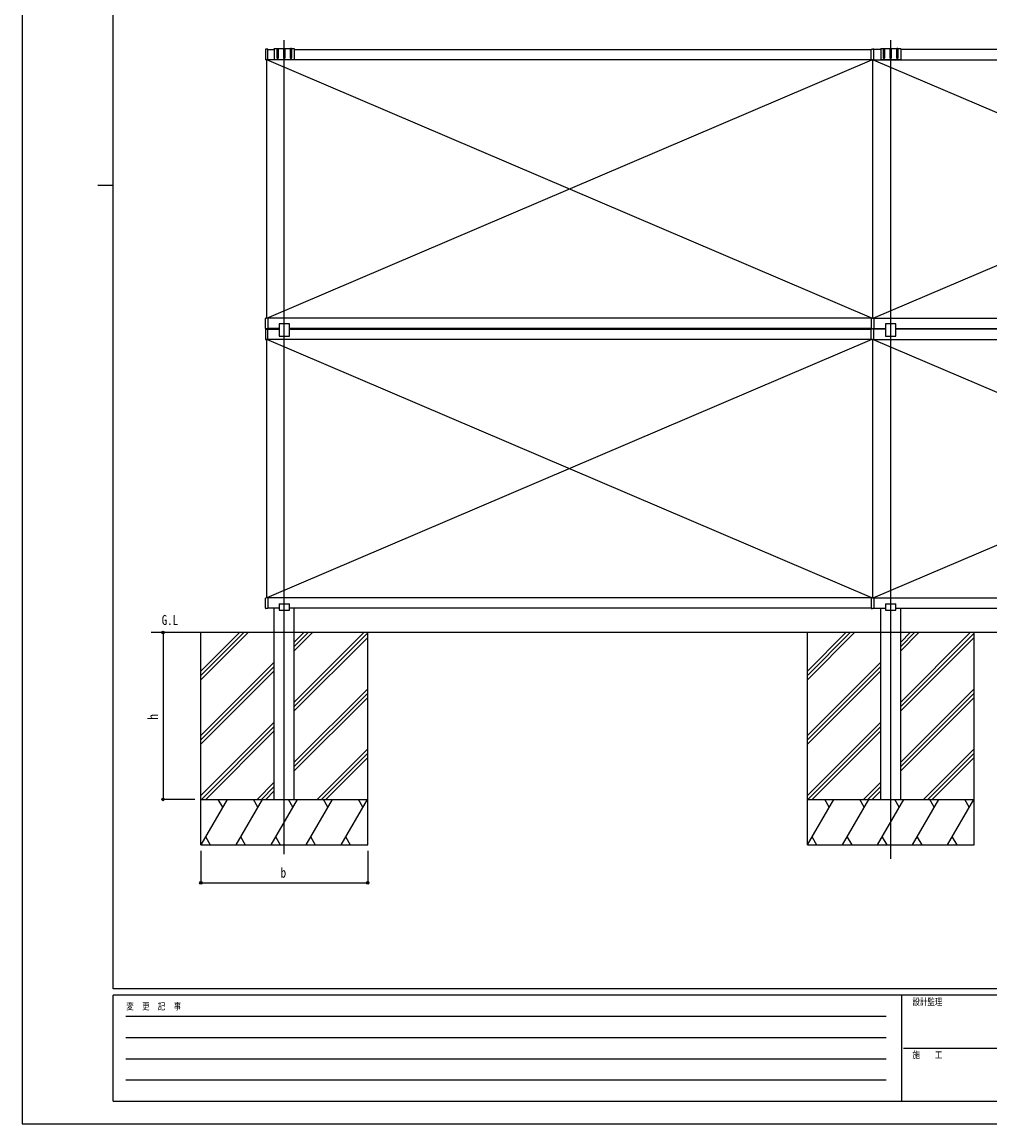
# Model space of a CAD drawing. Units: millimetres, scale not verified. Extents: x -4205 to 4205, y -2970 to 2970.
# Drawn here: x -4205 to -1013, y -2970 to 663 of the extents above; entities that cross this region are included whole.
import ezdxf
from ezdxf.enums import TextEntityAlignment as Align

# ---------------------------------------------------------------- set-up
doc = ezdxf.new("R2010")
doc.units = ezdxf.units.MM
doc.header["$LTSCALE"] = 12
for name, color, linetype in [('0-2_USER1', 3, 'Continuous'), ('0-3_YKK_12', 2, 'Continuous'), ('0-4_YKK_A1', 4, 'Continuous'), ('0-5_YKK_D', 6, 'Continuous'), ('0-6_YKK_ZWAK', 7, 'Continuous')]:
    doc.layers.add(name, color=color, linetype=linetype)
doc.styles.add('ＭＳ ゴシック', font='')
doc.styles.get('ＭＳ ゴシック').set_extended_font_data('MS Gothic')

msp = doc.modelspace()

# ---------------------------------------------------------------- linework, layer by layer
at = {"layer": '0-3_YKK_12'}
for p, q in [((-3339.98, -2080.45), (-3339.98, 603.28)), ((-1340.08, -2095.71), (-1340.08, 603.28))]:
    msp.add_line(p, q, dxfattribs=at)
at = {"layer": '0-4_YKK_A1'}
for p, q in [((-3402.08, 572.27), (-3402.08, 539.63)), ((-3394.4, 573.68), (-3401.14, 573.27)), ((-3394.08, 572.5), (-3372.98, 572.5)), ((-3364.48, 574), (-3372.98, 574)), ((-3372.98, 574), (-3372.98, 539.99)), ((-3364.48, 574), (-3364.48, 544.99)), ((-3363.48, 575), (-3360.48, 575)), ((-3359.48, 544.99), (-3359.48, 574)), ((-3342.48, 574), (-3359.48, 574)), ((-3342.48, 574), (-3342.48, 544.99)), ((-3341.48, 575), (-3338.48, 575)), ((-3320.48, 574), (-3337.48, 574)), ((-3337.48, 544.99), (-3337.48, 574)), ((-3320.48, 574), (-3320.48, 544.99)), ((-3316.48, 575), (-3319.48, 575)), ((-3306.98, 574), (-3315.48, 574)), ((-3315.48, 544.99), (-3315.48, 574)), ((-3306.98, 574), (-3306.98, 539.99)), ((-3306.98, 572.5), (-1404.58, 572.5)), ((-1404.58, 572.44), (-1404.58, 573.24)), ((-1404.58, 539.2), (-1404.58, 572.44)), ((-1404.39, 573.44), (-1400.08, 573.7)), ((-1395.77, 573.44), (-1400.08, 573.7)), ((-1395.58, 572.44), (-1395.58, 573.24)), ((-1373.08, 572.5), (-1395.58, 572.5)), ((-1395.58, 539.2), (-1395.58, 572.44)), ((-1364.58, 574), (-1373.08, 574)), ((-1373.08, 574), (-1373.08, 539.99)), ((-1364.58, 574), (-1364.58, 544.99)), ((-1363.58, 575), (-1360.58, 575)), ((-1359.58, 544.99), (-1359.58, 574)), ((-1342.58, 574), (-1359.58, 574)), ((-1342.58, 574), (-1342.58, 544.99)), ((-1341.58, 575), (-1338.58, 575)), ((-1320.58, 574), (-1337.58, 574)), ((-1337.58, 544.99), (-1337.58, 574)), ((-1320.58, 574), (-1320.58, 544.99)), ((-1316.58, 575), (-1319.58, 575)), ((-1307.08, 574), (-1315.58, 574)), ((-1315.58, 544.99), (-1315.58, 574)), ((-1307.08, 574), (-1307.08, 539.99)), ((506.82, 572.5), (-1307.08, 572.5)), ((-3394.4, 538.22), (-3401.14, 538.63)), ((-1402.58, -313.5), (-3397.58, 538.5)), ((-3397.58, -313.5), (-1402.58, 538.5)), ((-3397.58, -313.41), (-3397.58, 538.41)), ((-1404.58, 538.5), (-3394.08, 538.5)), ((-3371.98, 538.99), (-3340.44, 538.99)), ((-3339.52, 538.99), (-3307.98, 538.99)), ((-1404.58, 538.4), (-1404.58, 539.2)), ((-1400.08, 538.2), (-1404.02, 538.2)), ((-1400.08, 538.2), (-1400.08, -313.2)), ((-1400.08, 538.2), (-1400.08, -313.2)), ((-1400.08, 538.2), (-1396.14, 538.2)), ((-1397.58, 538.5), (597.42, -313.5)), ((-1397.58, -313.5), (597.42, 538.5)), ((-1395.58, 538.4), (-1395.58, 539.2)), ((-1395.58, 538.5), (593.92, 538.5)), ((-1372.08, 538.99), (-1340.54, 538.99)), ((-1339.62, 538.99), (-1308.08, 538.99)), ((-3402.08, -347.27), (-3402.08, -314.63)), ((-3394.4, -313.22), (-3401.14, -313.63)), ((-1404.58, -313.5), (-3394.08, -313.5)), ((-1404.58, -313.4), (-1404.58, -314.2)), ((-1404.58, -314.2), (-1404.58, -347.44)), ((-1400.08, -313.2), (-1404.02, -313.2)), ((-1400.08, -313.2), (-1396.14, -313.2)), ((-1395.58, -313.4), (-1395.58, -314.2)), ((-1395.58, -313.5), (593.92, -313.5)), ((-1395.58, -314.2), (-1395.58, -347.44)), ((-3402.08, -350), (-3357.23, -350)), ((-3402.08, -350.23), (-3402.08, -382.87)), ((-3394.4, -348.68), (-3401.14, -348.27)), ((-3394.4, -348.82), (-3401.14, -349.23)), ((-3357.23, -347.5), (-3394.08, -347.5)), ((-3357.23, -332.5), (-3357.23, -372.5)), ((-1404.58, -347.5), (-3322.73, -347.5)), ((-3322.73, -350), (-1404.58, -350)), ((-1404.58, -347.44), (-1404.58, -348.24)), ((-1404.58, -350.06), (-1404.58, -349.26)), ((-1404.58, -383.3), (-1404.58, -350.06)), ((-1404.39, -348.44), (-1400.08, -348.7)), ((-1404.39, -349.06), (-1400.08, -348.8)), ((-1395.77, -348.44), (-1400.08, -348.7)), ((-1395.77, -349.06), (-1400.08, -348.8)), ((-1395.58, -347.44), (-1395.58, -348.24)), ((-1395.58, -347.5), (-1357.33, -347.5)), ((-1395.58, -350.06), (-1395.58, -349.26)), ((-1357.33, -350), (-1395.58, -350)), ((-1395.58, -383.3), (-1395.58, -350.06)), ((-1357.33, -332.5), (-1357.33, -372.5)), ((-1322.83, -347.5), (522.57, -347.5)), ((522.57, -350), (-1322.83, -350)), ((-3394.4, -384.28), (-3401.14, -383.87)), ((-1402.58, -1236), (-3397.58, -384)), ((-1402.58, -384), (-3397.58, -1236)), ((-3397.58, -1235.91), (-3397.58, -384.09)), ((-1404.58, -384), (-3394.08, -384)), ((-3357.23, -372.5), (-3322.73, -372.5)), ((-1404.58, -384.1), (-1404.58, -383.3)), ((-1400.08, -384.3), (-1404.02, -384.3)), ((-1400.08, -384.3), (-1400.08, -1235.7)), ((-1400.08, -384.3), (-1400.08, -1235.7)), ((-1400.08, -384.3), (-1396.14, -384.3)), ((-1397.58, -384), (597.42, -1236)), ((-1397.58, -1236), (597.42, -384)), ((-1395.58, -384.1), (-1395.58, -383.3)), ((-1395.58, -384), (593.92, -384)), ((-1357.33, -372.5), (-1322.83, -372.5)), ((-3402.08, -1269.77), (-3402.08, -1237.13)), ((-3394.4, -1235.72), (-3401.14, -1236.13)), ((-3394.4, -1271.18), (-3401.14, -1270.77)), ((-1404.58, -1236), (-3394.08, -1236)), ((-3357.28, -1270), (-3394.08, -1270)), ((-3372.98, -1350), (-3372.98, -1270)), ((-3357.28, -1255), (-3322.68, -1255)), ((-3357.28, -1255), (-3357.28, -1276)), ((-3322.68, -1276), (-3322.68, -1255)), ((-1404.58, -1270), (-3322.68, -1270)), ((-3306.98, -1350), (-3306.98, -1270)), ((-1404.58, -1235.9), (-1404.58, -1236.7)), ((-1404.58, -1236.7), (-1404.58, -1269.94)), ((-1404.58, -1269.94), (-1404.58, -1270.74)), ((-1404.39, -1270.94), (-1400.08, -1271.2)), ((-1400.08, -1235.7), (-1404.02, -1235.7)), ((-1400.08, -1235.7), (-1396.14, -1235.7)), ((-1395.77, -1270.94), (-1400.08, -1271.2)), ((-1395.58, -1235.9), (-1395.58, -1236.7)), ((-1395.58, -1236), (593.92, -1236)), ((-1395.58, -1236.7), (-1395.58, -1269.94)), ((-1395.58, -1269.94), (-1395.58, -1270.74)), ((-1395.58, -1270), (-1357.38, -1270)), ((-1373.08, -1350), (-1373.08, -1270)), ((-1357.38, -1255), (-1322.78, -1255)), ((-1357.38, -1255), (-1357.38, -1276)), ((-1322.78, -1276), (-1322.78, -1255)), ((-1322.78, -1270), (522.52, -1270)), ((-1307.08, -1350), (-1307.08, -1270)), ((-3357.28, -1276), (-3322.68, -1276)), ((-1357.38, -1276), (-1322.78, -1276)), ((989.94, -1350), (-3779.45, -1350)), ((-3614.98, -1900), (-3614.98, -1350)), ((-3614.98, -1505.63), (-3459.35, -1350)), ((-3614.98, -1491.49), (-3473.49, -1350)), ((-3614.98, -1477.35), (-3487.63, -1350)), ((-3372.98, -1900), (-3372.98, -1350)), ((-3306.98, -1900), (-3306.98, -1350)), ((-3306.98, -1409.76), (-3247.22, -1350)), ((-3306.98, -1395.62), (-3261.36, -1350)), ((-3306.98, -1381.48), (-3275.5, -1350)), ((-3306.98, -1593.61), (-3063.37, -1350)), ((-3306.98, -1579.47), (-3077.51, -1350)), ((-3306.98, -1607.75), (-3064.98, -1365.76)), ((-3064.98, -1900), (-3064.98, -1350)), ((-1615.08, -1900), (-1615.08, -1350)), ((-1615.08, -1505.63), (-1459.45, -1350)), ((-1615.08, -1491.49), (-1473.59, -1350)), ((-1615.08, -1477.35), (-1487.73, -1350)), ((-1373.08, -1900), (-1373.08, -1350)), ((-1307.08, -1900), (-1307.08, -1350)), ((-1307.08, -1409.76), (-1247.32, -1350)), ((-1307.08, -1395.62), (-1261.46, -1350)), ((-1307.08, -1381.48), (-1275.6, -1350)), ((-1307.08, -1579.47), (-1077.61, -1350)), ((-1307.08, -1593.61), (-1065.08, -1351.61)), ((-1307.08, -1607.75), (-1065.08, -1365.76)), ((-1065.08, -1900), (-1065.08, -1350)), ((-3614.98, -1689.48), (-3372.98, -1447.48)), ((-1615.08, -1689.48), (-1373.08, -1447.48)), ((-3614.98, -1703.62), (-3372.98, -1461.62)), ((-3614.98, -1717.76), (-3372.98, -1475.76)), ((-1615.08, -1703.62), (-1373.08, -1461.62)), ((-1615.08, -1717.76), (-1373.08, -1475.76)), ((-3306.98, -1777.46), (-3064.98, -1535.46)), ((-3306.98, -1791.6), (-3064.98, -1549.6)), ((-1307.08, -1777.46), (-1065.08, -1535.46)), ((-1307.08, -1791.6), (-1065.08, -1549.6)), ((-3306.98, -1805.74), (-3064.98, -1563.74)), ((-1307.08, -1805.74), (-1065.08, -1563.74)), ((-3614.98, -1887.47), (-3372.98, -1645.47)), ((-3613.37, -1900), (-3372.98, -1659.61)), ((-1615.08, -1887.47), (-1373.08, -1645.47)), ((-1615.08, -1901.61), (-1373.08, -1659.61)), ((-3599.23, -1900), (-3372.98, -1673.75)), ((-1599.33, -1900), (-1373.08, -1673.75)), ((-3231.53, -1900), (-3064.98, -1733.45)), ((-1231.63, -1900), (-1065.08, -1733.45)), ((-3217.39, -1900), (-3064.98, -1747.59)), ((-3203.25, -1900), (-3064.98, -1761.73)), ((-1217.49, -1900), (-1065.08, -1747.59)), ((-1203.35, -1900), (-1065.08, -1761.73)), ((-3429.52, -1900), (-3372.98, -1843.46)), ((-1429.62, -1900), (-1373.08, -1843.46)), ((-3415.38, -1900), (-3372.98, -1857.6)), ((-3401.24, -1900), (-3372.98, -1871.74)), ((-1415.48, -1900), (-1373.08, -1857.6)), ((-1401.34, -1900), (-1373.08, -1871.74)), ((-3614.98, -1900), (-3064.98, -1900)), ((-3614.98, -1900), (-3064.98, -1900)), ((-3614.98, -2050), (-3614.98, -1900)), ((-3614.22, -2050), (-3527.62, -1900)), ((-3542.62, -1925.98), (-3557.62, -1900)), ((-3498.75, -2050), (-3412.15, -1900)), ((-3427.15, -1925.98), (-3442.15, -1900)), ((-3383.28, -2050), (-3296.68, -1900)), ((-3311.68, -1925.98), (-3326.68, -1900)), ((-3267.81, -2050), (-3181.21, -1900)), ((-3196.21, -1925.98), (-3211.21, -1900)), ((-3152.34, -2050), (-3065.74, -1900)), ((-3080.74, -1925.98), (-3095.74, -1900)), ((-1615.08, -1900), (-1065.08, -1900)), ((-1615.08, -1900), (-1065.08, -1900)), ((-1615.08, -2050), (-1615.08, -1900)), ((-1614.32, -2050), (-1527.72, -1900)), ((-1542.72, -1925.98), (-1557.72, -1900)), ((-1498.85, -2050), (-1412.25, -1900)), ((-1427.25, -1925.98), (-1442.25, -1900)), ((-1383.38, -2050), (-1296.78, -1900)), ((-1311.78, -1925.98), (-1326.78, -1900)), ((-1267.91, -2050), (-1181.31, -1900)), ((-1196.31, -1925.98), (-1211.31, -1900)), ((-1152.44, -2050), (-1065.84, -1900)), ((-1080.84, -1925.98), (-1095.84, -1900)), ((-3599.22, -2024.02), (-3584.22, -2050)), ((-3483.75, -2024.02), (-3468.75, -2050)), ((-3368.28, -2024.02), (-3353.28, -2050)), ((-3252.81, -2024.02), (-3237.81, -2050)), ((-3137.34, -2024.02), (-3122.34, -2050)), ((-1599.32, -2024.02), (-1584.32, -2050)), ((-1483.85, -2024.02), (-1468.85, -2050)), ((-1368.38, -2024.02), (-1353.38, -2050)), ((-1252.91, -2024.02), (-1237.91, -2050)), ((-1137.44, -2024.02), (-1122.44, -2050))]:
    msp.add_line(p, q, dxfattribs=at)
for points in [[(-3394.08, 538.52), (-3394.08, 539.2), (-3394.08, 572.7), (-3394.08, 573.38)], [(-3394.08, -313.52), (-3394.08, -314.2), (-3394.08, -347.7), (-3394.08, -348.38)], [(-3394.08, -383.98), (-3394.08, -383.3), (-3394.08, -349.8), (-3394.08, -349.12)], [(-3322.73, -372.5), (-3322.73, -332.5), (-3357.23, -332.5)], [(-1322.83, -372.5), (-1322.83, -332.5), (-1357.33, -332.5)], [(-3394.08, -1236.02), (-3394.08, -1236.7), (-3394.08, -1270.2), (-3394.08, -1270.88)], [(-3614.98, -2050), (-3064.98, -2050), (-3064.98, -1900)], [(-1615.08, -2050), (-1065.08, -2050), (-1065.08, -1900)]]:
    msp.add_lwpolyline(points, dxfattribs=at)
for centre, radius, start, end in [((-3401.08, 572.27), 1, 93.5, 180), ((-3394.38, 573.38), 0.3, 0, 93.5), ((-3372.98, 572), 2, 90, 165.52249), ((-3363.48, 574), 1, 90, 180), ((-3361.98, 544.99), 2.5, 180, 0), ((-3360.48, 574), 1, 0, 90), ((-3341.48, 574), 1, 90, 180), ((-3339.98, 544.99), 2.5, 180, 0), ((-3338.48, 574), 1, 0, 90), ((-3319.48, 574), 1, 90, 180), ((-3317.98, 544.99), 2.5, 180, 0), ((-3316.48, 574), 1, 0, 90), ((-3306.98, 572), 2, 14.47751, 90), ((-1404.38, 573.24), 0.2, 93.5, 180), ((-1395.78, 573.24), 0.2, 0, 86.5), ((-1373.08, 572), 2, 90, 165.52249), ((-1363.58, 574), 1, 90, 180), ((-1362.08, 544.99), 2.5, 180, 0), ((-1360.58, 574), 1, 0, 90), ((-1341.58, 574), 1, 90, 180), ((-1340.08, 544.99), 2.5, 180, 0), ((-1338.58, 574), 1, 0, 90), ((-1319.58, 574), 1, 90, 180), ((-1318.08, 544.99), 2.5, 180, 0), ((-1316.58, 574), 1, 0, 90), ((-1307.08, 572), 2, 14.47751, 90), ((-3401.08, 539.63), 1, 180, 266.5), ((-3394.38, 538.52), 0.3, 266.5, 0), ((-3371.98, 539.99), 1, 180, 270), ((-3339.98, 538.79), 0.5, 23.57818, 156.42182), ((-3307.98, 539.99), 1, 270, 0), ((-1404.38, 538.4), 0.202, 179.93968, 269.38321), ((-1395.78, 538.4), 0.202, 270.61679, 0.06032), ((-1372.08, 539.99), 1, 180, 270), ((-1340.08, 538.79), 0.5, 23.57818, 156.42182), ((-1308.08, 539.99), 1, 270, 0), ((-3401.08, -314.63), 1, 93.5, 180), ((-3394.38, -313.52), 0.3, 0, 93.5), ((-1404.38, -313.4), 0.202, 90.61679, 180.06032), ((-1395.78, -313.4), 0.202, 359.93968, 89.38321), ((-3401.08, -347.27), 1, 180, 266.5), ((-3401.08, -350.23), 1, 93.5, 180), ((-3394.38, -348.38), 0.3, 266.5, 0), ((-3394.38, -349.12), 0.3, 0, 93.5), ((-1404.38, -348.24), 0.2, 180, 266.5), ((-1404.38, -349.26), 0.2, 93.5, 180), ((-1395.78, -348.24), 0.2, 273.5, 0), ((-1395.78, -349.26), 0.2, 0, 86.5), ((-3401.08, -382.87), 1, 180, 266.5), ((-3394.38, -383.98), 0.3, 266.5, 0), ((-1404.38, -384.1), 0.202, 179.93968, 269.38321), ((-1395.78, -384.1), 0.202, 270.61679, 0.06032), ((-3401.08, -1237.13), 1, 93.5, 180), ((-3401.08, -1269.77), 1, 180, 266.5), ((-3394.38, -1236.02), 0.3, 0, 93.5), ((-3394.38, -1270.88), 0.3, 266.5, 0), ((-1404.38, -1235.9), 0.202, 90.61679, 180.06032), ((-1404.38, -1270.74), 0.2, 180, 266.5), ((-1395.78, -1235.9), 0.202, 359.93968, 89.38321), ((-1395.78, -1270.74), 0.2, 273.5, 0)]:
    msp.add_arc(centre, radius, start, end, dxfattribs=at)
for centre, start_param, end_param in [((-1404.02, 539.2), 4.6587856, 4.712389), ((-1396.14, 539.2), 4.712389, 4.7659923), ((-1404.02, -314.2), 1.5707963, 1.6243997), ((-1396.14, -314.2), 1.517193, 1.5707963), ((-1404.02, -383.3), 4.6587856, 4.712389), ((-1396.14, -383.3), 4.712389, 4.7659923), ((-1404.02, -1236.7), 1.5707963, 1.6243997), ((-1396.14, -1236.7), 1.517193, 1.5707963)]:
    msp.add_ellipse(centre, major_axis=(6.74, 0), ratio=0.148374, start_param=start_param, end_param=end_param, dxfattribs=at)
at = {"layer": '0-5_YKK_D'}
for p, q in [((-3634.98, -1350), (-3740.98, -1350)), ((-3739.98, -1350), (-3739.98, -1900)), ((-3634.98, -1900), (-3740.98, -1900)), ((-3614.98, -2070), (-3614.98, -2176)), ((-3064.98, -2070), (-3064.98, -2176)), ((-3614.98, -2175), (-3064.98, -2175))]:
    msp.add_line(p, q, dxfattribs=at)
for centre in [(-3739.98, -1350), (-3739.98, -1900), (-3614.98, -2175), (-3064.98, -2175)]:
    msp.add_circle(centre, 4.25, dxfattribs=at)
at = {"layer": '0-6_YKK_ZWAK'}
for p, q in [((-3904.98, -2525), (-3904.98, 2775)), ((-3954.98, 125), (-3904.98, 125)), ((3895.02, -2525), (-3904.98, -2525)), ((-1304.98, -2545), (-3904.98, -2545)), ((-3904.98, -2895), (-3904.98, -2545)), ((-1304.98, -2545), (-1304.98, -2895)), ((-4.98, -2545), (-1304.98, -2545)), ((-3862.48, -2615), (-1354.98, -2615)), ((-3862.48, -2685), (-1354.98, -2685)), ((-1297.48, -2720), (-4.98, -2720)), ((-3862.48, -2755), (-1354.98, -2755)), ((-3862.48, -2825), (-1354.98, -2825)), ((-3904.98, -2895), (-1304.98, -2895)), ((-1304.98, -2895), (-4.98, -2895))]:
    msp.add_line(p, q, dxfattribs=at)
msp.add_lwpolyline([(-4205, -2970), (4205, -2970), (4205, 2970), (-4205, 2970)], close=True, dxfattribs=at)

# ---------------------------------------------------------------- texts
at = {"layer": '0-2_USER1', "style": 'ＭＳ ゴシック', "width": 0.8}
msp.add_text('G.L', height=32.99, dxfattribs=at).set_placement((-3744.33, -1334.92), align=Align.BOTTOM_LEFT)
at = {"layer": '0-5_YKK_D', "style": 'ＭＳ ゴシック', "width": 0.8}
msp.add_text('h', height=32.99, rotation=90, dxfattribs=at).set_placement((-3746.98, -1637), align=Align.BOTTOM_LEFT)
msp.add_text('b', height=32.99, dxfattribs=at).set_placement((-3351.98, -2168), align=Align.BOTTOM_LEFT)
at = {"layer": '0-6_YKK_ZWAK', "style": 'ＭＳ ゴシック', "width": 0.8}
for s, p in [('変  更  記  事', (-3861.31, -2600)), ('設計監理', (-1268.31, -2585)), ('施\u3000\u3000工', (-1268.31, -2760))]:
    msp.add_text(s, height=21.99, dxfattribs=at).set_placement(p, align=Align.BOTTOM_LEFT)

doc.saveas('drawing.dxf')
